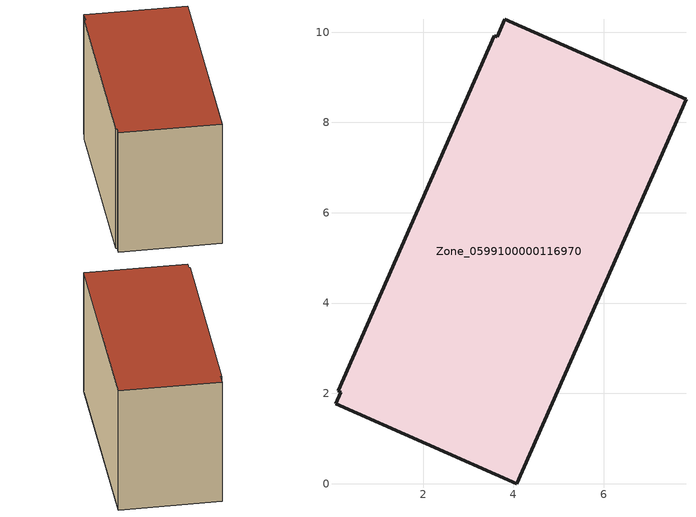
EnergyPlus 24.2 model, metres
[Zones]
Zone_0599100000116970
 floor ground (C_G): 3.58,9.92 3.64,9.9 3.81,10.29 7.82,8.51 4.07,0 0.06,1.77 0.17,2.03 0.12,2.06 z0
 wall outside (C_F): 3.58,9.92 0.12,2.06 0.17,2.03 0.06,1.77 4.07,0 7.82,8.51 3.81,10.29 3.64,9.9 3.58,9.92 z0:5.89
 roof outside (C_R): 3.64,9.9 3.58,9.92 0.12,2.06 0.17,2.03 0.06,1.77 4.07,0 7.82,8.51 3.81,10.29 z5.89
[BUILDING]
Pand.0599100000116970: North Axis=0; Terrain=City; Loads Convergence Tolerance Value=0.04; Temperature Convergence Tolerance Value=0.4; Solar Distribution=FullExterior; Maximum Number of Warmup Days=25; Minimum Number of Warmup Days=1
[Site:Location]
Rotterdam.The.Hague.AP_ZH_NLD Design_Conditions: Latitude=51.96; Longitude=4.45; Time Zone=1; Elevation=-4.5
[SITE:GROUNDTEMPERATURE:BUILDINGSURFACE]
18, 18, 18, 18, 18, 18, 18, 18, 18, 18, 18, 18
[MATERIAL] Thermal Absorptance=0.9; Solar Absorptance=0.7; Visible Absorptance=0.7
Name | Roughness | Thickness | Conductivity | Density | Specific Heat
G.TI.1946-1964 | MediumSmooth | 0.15 | 1 | 540 | 1210
F.TI.1946-1964 | Rough | 0.3 | 0.857143 | 1920 | 840
R.TI.1946-1964 | MediumRough | 0.2 | 0.277778 | 1500 | 1000
[CONSTRUCTION]
C_G: G.TI.1946-1964
C_F: F.TI.1946-1964
C_R: R.TI.1946-1964
[ZONE]
Zone_0599100000116970: Type=1; Multiplier=1; Ceiling Height=Autocalculate; Volume=Autocalculate; Floor Area=autocalculate; Part of Total Floor Area=Yes
[ZONEINFILTRATION:DESIGNFLOWRATE]
Infil_Zone_0599100000116970: Zone or ZoneList or Space or SpaceList=Zone_0599100000116970; Schedule=AlwaysOn; Design Flow Rate Calculation Method=Flow/Area; Flow Rate per Floor Area=0.003; Constant Term Coefficient=1; Temperature Term Coefficient=0; Velocity Term Coefficient=0; Velocity Squared Term Coefficient=0
[HVACTEMPLATE:ZONE:IDEALLOADSAIRSYSTEM]
Zone_0599100000116970: Maximum Heating Supply Air Temperature=50; Minimum Cooling Supply Air Temperature=13; Maximum Heating Supply Air Humidity Ratio=0.0156; Minimum Cooling Supply Air Humidity Ratio=0.0077; Heating Limit=NoLimit; Cooling Limit=NoLimit; Dehumidification Control Type=ConstantSensibleHeatRatio; Cooling Sensible Heat Ratio=0.7; Dehumidification Setpoint=60; Humidification Control Type=None; Humidification Setpoint=30; Outdoor Air Method=None; Outdoor Air Flow Rate per Person=0.00944; Outdoor Air Flow Rate per Zone Floor Area=0; Outdoor Air Flow Rate per Zone=0; Demand Controlled Ventilation Type=None; Outdoor Air Economizer Type=NoEconomizer; Heat Recovery Type=None; Sensible Heat Recovery Effectiveness=0.7; Latent Heat Recovery Effectiveness=0.65
[ZONECONTROL:THERMOSTAT]
ThermostatControl_Zone_0599100000116970: Zone or ZoneList=Zone_0599100000116970; Control Type Schedule=DualSetpointControlType; Control 1=Thermostat_Zone_0599100000116970; Temperature Difference Between Cutout And Setpoint=0
[THERMOSTATSETPOINT:DUALSETPOINT]
Thermostat_Zone_0599100000116970: Heating Setpoint Temperature Schedule=HeatingSetpoint_Zone_0599100000116970; Cooling Setpoint Temperature Schedule=CoolingSetpoint_Zone_0599100000116970
[SCHEDULE:COMPACT]
HeatingSetpoint_Zone_0599100000116970: Through: 12/31, For: AllDays, Until: 24:00, 21
CoolingSetpoint_Zone_0599100000116970: Through: 12/31, For: AllDays, Until: 24:00, 24
DualSetpointControlType: Through: 12/31, For: AllDays, Until: 24:00, 4
AlwaysOn: Through: 12/31, For: AllDays, Until: 24:00, 1
